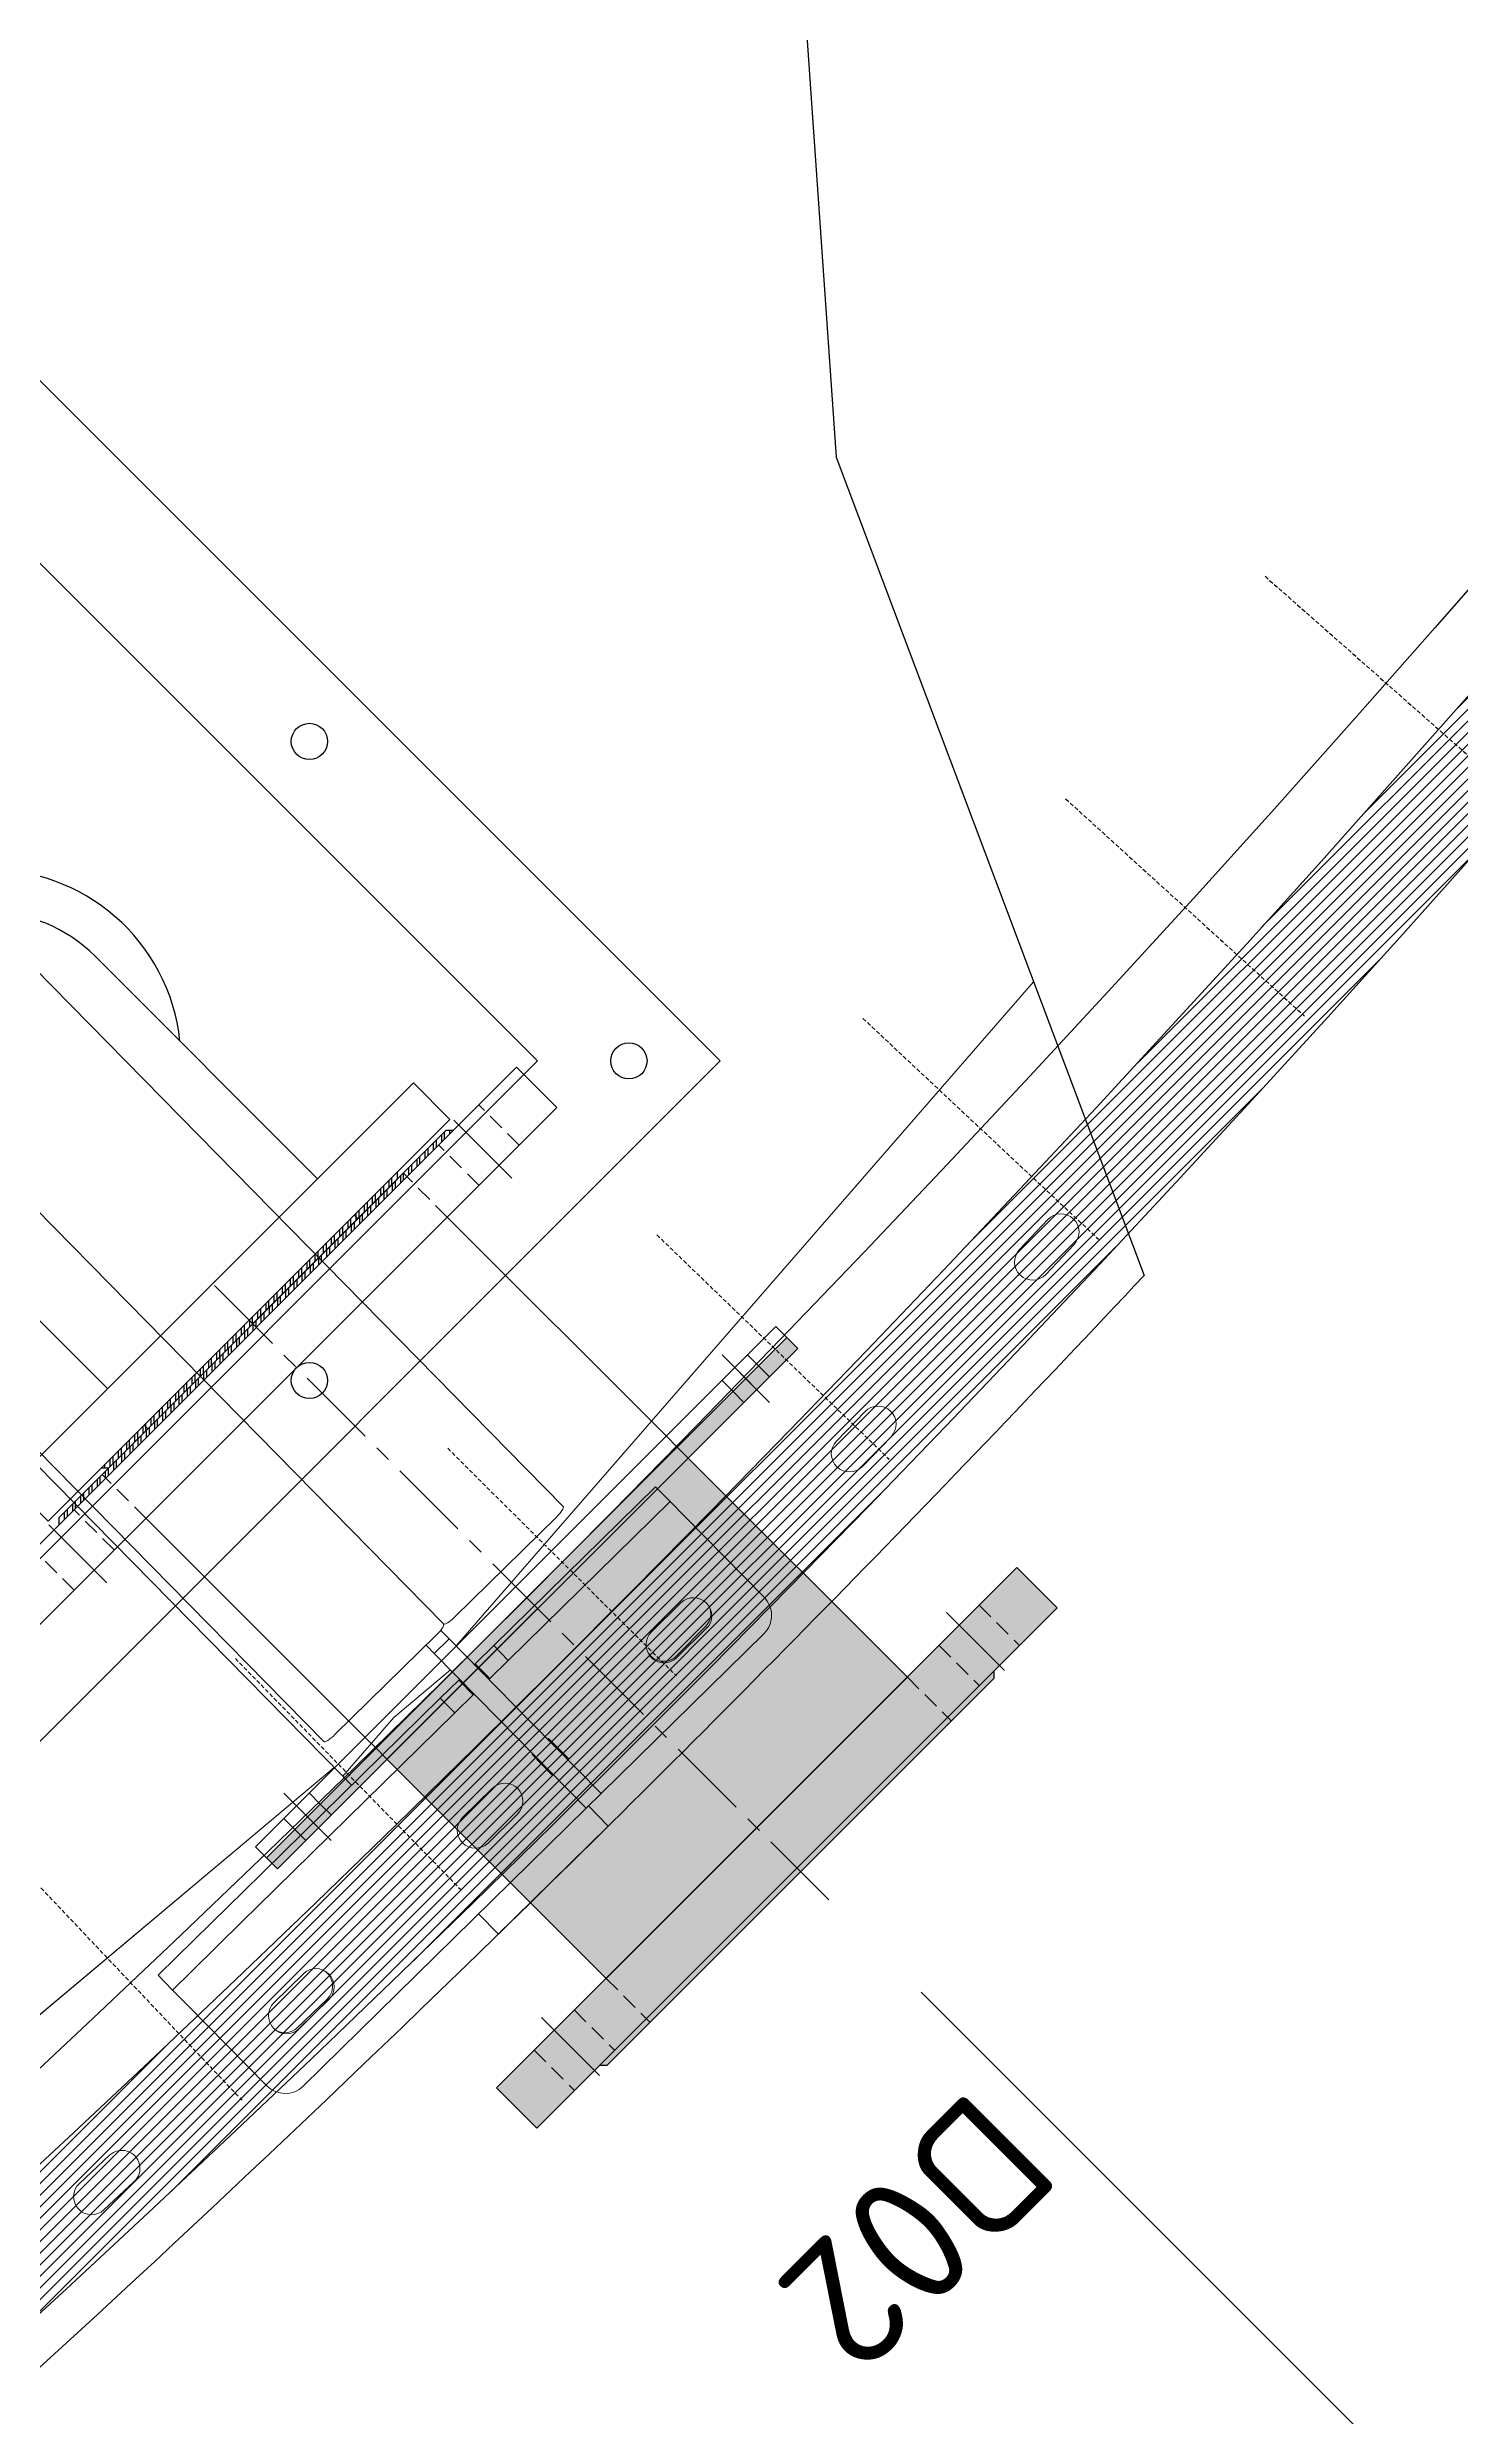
# Model space of a CAD drawing. Header units: millimetres. Extents: x -272986 to 200319, y -34579 to 49604.
# Drawn here: x 13127 to 13675, y 32617 to 33534 of the extents above; entities that cross this region are included whole.
import ezdxf

# ---------------------------------------------------------------- set-up
doc = ezdxf.new("R2010")
doc.units = ezdxf.units.MM
for name, pattern in [('CENTER', [50.800000000000004, 31.75, -6.35, 6.35, -6.35]), ('HIDDEN', [9.524999999999999, 6.35, -3.175]), ('HIDDEN2', [4.762499999999999, 3.175, -1.5875])]:
    doc.linetypes.add(name, pattern=pattern)
doc.layers.get('Defpoints').update_dxf_attribs({"color": 9})
for name, color, linetype in [('X 0001 M', 7, 'Continuous'), ('X 0051 M', 7, 'Continuous'), ('X 1001 M', 8, 'HIDDEN2'), ('X 1051 M', 8, 'HIDDEN'), ('X 2051 M', 1, 'CENTER'), ('X 3001 D', 5, 'Continuous'), ('X 5001 H', 8, 'Continuous'), ('X 5051 H', 253, 'Continuous')]:
    doc.layers.add(name, color=color, linetype=linetype)
doc.layers.add('X 5999 H', color=7, linetype='Continuous', true_color=0xffffff)
doc.styles.add('BIT STD. 2.5', font='isocpeur.ttf', dxfattribs={"height": 2.5})
doc.dimstyles.new('BIT STD. 2.5', dxfattribs={"dimtxt": 2.5, "dimasz": 2.5, "dimexe": 1, "dimexo": 0.75, "dimgap": 1, "dimtad": 1, "dimdec": 0, "dimdsep": 46, "dimtxsty": 'BIT STD. 2.5', "dimcen": 0, "dimadec": 0, "dimazin": 0, "dimtfac": 1, "dimtdec": 0, "dimtmove": 0, "dimatfit": 3, "dimfxl": 1, "dimtfill": 1, "dimlwd": -1, "dimlwe": -1, "dimarcsym": 0})

# ---------------------------------------------------------------- blocks, each defined once
blk = doc.blocks.new('*U395')
at = {"layer": 'Defpoints', "color": 6, "linetype": 'HIDDEN2', "ltscale": 0.5}
blk.add_line((0, -62.5), (0, 62.5), dxfattribs=at)
blk = doc.blocks.new('*U396')
at = {"color": 0, "linetype": 'ByBlock', "lineweight": -2, "transparency": 16777216}
for p, rotation in [((-42898.22567358587, 32892.68034475799), 224.5714285714285), ((-42981.94455110261, 32811.42959127514), 223.7142857142857), ((-43066.86952372016, 32731.44031436815), 222.8571428571428), ((-43152.98158553712, 32652.73041534759), 222), ((-43240.26146498582, 32575.31750920389), 221.1428571428572), ((-43328.68962914526, 32499.21892066516), 220.2857142857142), ((-43418.24628811244, 32424.45168032001), 219.4285714285714)]:
    blk.add_blockref('*U395', p, dxfattribs=dict(at, rotation=rotation))
blk = doc.blocks.new('A$C6fe8132b')
blk.add_blockref('*U396', (48371.19661922667, -38448.14533683305))
blk = doc.blocks.new('A$C89218876')
at = {"color": 8, "linetype": 'Continuous'}
blk.add_lwpolyline([(4298.663709653047, 5586.203575478992), (4448.170119468559, 5518.667512002941), (4504.874588698003, 5437.758118688262), (4557.528790521203, 5336.621415590847), (4727.642198209505, 5239.530184728896), (4893.705338491593, 5243.575656964358), (5090.057403483574, 5267.502245154546), (5452.548210266599, 5267.502245154546), (5776.919571218619, 5364.398616529234)], dxfattribs=at)
at = {"layer": 'X 1001 M', "linetype": 'Continuous', "lineweight": 0}
for p, q in [((5763.040066954538, 5338.193836498485), (5773.900878883036, 5326.44467634749)), ((5901.551225831547, 5088.598854679611), (5660.521848549948, 5329.628231962084)), ((5660.521848549948, 5329.628231962084), (5901.551225831547, 5088.598854679611)), ((5763.620363750917, 5316.941465910046), (5752.759551822419, 5328.690626061041)), ((5832.421131733434, 5262.300636744683), (5843.127221435148, 5250.410319537019)), ((5832.72319387845, 5241.042491048011), (5822.017104176735, 5252.932808255675)), ((5857.558555542437, 5180.364371122978), (5891.016418028838, 5208.940085249506)), ((5905.114958168138, 5207.830506076807), (5962.49369323811, 5140.648639016046)), ((5900.802841176806, 5185.505768867151), (5911.352374218375, 5173.476331947462)), ((5901.605053453724, 5185.764002753995), (5911.996222227008, 5173.597507304394)), ((5845.392060092836, 5169.973202349694), (5851.475307817633, 5175.168786736336)), ((5851.475307817633, 5175.168786736336), (5857.558555542437, 5180.364371122978)), ((5851.475307817633, 5175.168786736336), (5908.529318863442, 5108.367122658374)), ((5901.350538708608, 5164.505234627772), (5890.959369935325, 5176.671730077373)), ((5902.446071138642, 5103.171538271732), (5845.392060092836, 5169.973202349694)), ((5962.49369323811, 5140.648639016044), (5933.154578597634, 5115.590667873013)), ((5967.689277624751, 5134.565391291246), (5962.49369323811, 5140.648639016046)), ((5975.24959512219, 5142.564003047133), (5966.913686443691, 5135.473491889072)), ((4423.847174488194, 3915.288738088915), (5850.494264418645, 5133.760462571146)), ((5890.316417936829, 5088.866574751124), (5854.596775278671, 5130.688902859127)), ((5938.350162984276, 5109.507420148215), (5967.689277624751, 5134.565391291246)), ((5967.689277624751, 5134.565391291244), (6067.476970250686, 5017.729014676799)), ((5939.736993228744, 5121.870124573104), (5948.101458850342, 5129.014053104736)), ((5940.061717252909, 5121.489921590306), (5939.736993228744, 5121.870124573104)), ((5953.946491285318, 5122.170399414335), (5945.582025663716, 5115.026470882705)), ((5948.101458850342, 5129.014053104736), (5948.426182874508, 5128.633850121936)), ((5953.621767261149, 5122.550602397136), (5953.946491285315, 5122.170399414335)), ((5925.658335612447, 5109.188271525825), (5933.154578597634, 5115.590667873015)), ((5945.582025663716, 5115.026470882705), (5945.257301639551, 5115.406673865506)), ((5925.658335612447, 5109.188271525825), (5898.619592127707, 5086.09500295631)), ((5908.529318863442, 5108.367122658374), (5902.446071138642, 5103.171538271732)), ((5902.446071138642, 5103.171538271732), (5908.940551621945, 5095.567478615732)), ((5903.815176514348, 5080.01175523151), (5930.853919999088, 5103.105023801025)), ((5908.529318863442, 5108.367122658374), (5915.023799346742, 5100.763063002374)), ((5938.350162984276, 5109.507420148215), (5930.853919999088, 5103.105023801025)), ((5968.173478407571, 5107.822391279991), (5978.56464718085, 5095.65589583039)), ((5908.940551621941, 5095.567478615732), (5915.023799346742, 5100.763063002374)), ((5909.265275646107, 5095.187275632932), (5908.940551621941, 5095.567478615732)), ((5920.868831781714, 5093.919409311973), (5914.785584056914, 5088.723824925331)), ((5915.023799346742, 5100.763063002374), (5915.348523370907, 5100.382860019574)), ((5920.544107757549, 5094.299612294773), (5920.868831781714, 5093.919409311973)), ((5920.868831781714, 5093.919409311973), (5927.363312265017, 5086.315349655972)), ((5967.918963662451, 5086.563623153768), (5957.527794889171, 5098.730118603369)), ((6005.678241994257, 5090.086028842148), (6013.985480606956, 5097.210108330786)), ((4466.796404787867, 3866.490191150368), (5892.708387560033, 5084.334074806957)), ((4466.796404788663, 3866.490191151197), (5892.708387560033, 5084.334074807111)), ((5898.619592127707, 5086.09500295631), (5895.07269376357, 5083.065665570197)), ((5903.815176514348, 5080.01175523151), (5898.619592127707, 5086.09500295631)), ((5927.546825139489, 5062.603255371574), (5910.654704875007, 5085.85326430203)), ((5910.654704875011, 5085.85326430203), (5927.546825139489, 5062.60325537157)), ((5914.785584056914, 5088.723824925331), (5914.460860032752, 5089.104027908132)), ((5914.785584056914, 5088.723824925331), (5921.280064540217, 5081.11976526933)), ((5921.280064540217, 5081.119765269332), (5927.363312265017, 5086.315349655973)), ((5927.363312265017, 5086.315349655972), (5996.740984244821, 5005.084532520523)), ((5896.810898420128, 5081.262515095084), (5932.530541078289, 5039.440186987078)), ((5900.382862685969, 5077.08028228424), (5903.815176514348, 5080.01175523151)), ((5990.657736520017, 4999.888948133881), (5921.280064540217, 5081.11976526933)), ((5948.822290081484, 5041.327790429499), (5927.546825139427, 5062.603255371632)), ((5927.546825139463, 5062.603255371596), (5948.822290081484, 5041.327790429499)), ((5252.237221622931, 4446.37319535299), (5948.822290081484, 5041.327790429501)), ((6624.925576835034, 4102.743749817048), (5945.243195143539, 5038.246291640033)), ((5945.243195143539, 5038.246291640033), (6624.925576835034, 4102.743749817048)), ((5948.822290081484, 5041.327790429499), (5952.541517524631, 5044.517306606485)), ((4501.953864357332, 3811.036843325709), (5934.922510701494, 5034.907687042951)), ((6034.521499876049, 5029.263814615908), (6044.752523907729, 5016.962345302729)), ((6034.741903361413, 5029.880779805988), (6045.133072134693, 5017.714284356387)), ((6034.487388616293, 5008.622011679765), (6024.096219843013, 5020.788507129366)), ((6002.05447104121, 4998.863238810423), (5996.740984244821, 5005.084532520523)), ((6066.367391077987, 5003.630474537498), (6032.909528591583, 4975.054760410971)), ((5990.657736520017, 4999.888948133881), (5995.97122331641, 4993.667654423782)), ((6014.248552658682, 4972.267651293687), (5995.97122331641, 4993.667654423782)), ((6002.05447104121, 4998.863238810423), (6020.331800383483, 4977.463235680329)), ((6020.331800383483, 4977.463235680329), (6026.826280866782, 4969.859176024329)), ((6026.826280866782, 4969.859176024329), (6032.909528591583, 4975.054760410971)), ((6020.743033141986, 4964.663591637687), (6014.248552658682, 4972.267651293687)), ((6020.743033141982, 4964.663591637687), (6026.826280866782, 4969.859176024329)), ((6099.835537135667, 4949.84349948449), (6109.904663392459, 4937.409164101173)), ((6099.024619932057, 4928.598678626477), (6088.955493675265, 4941.033014009794))]:
    blk.add_line(p, q, dxfattribs=at)
for centre, radius, start, end in [((3.743843990378082e-08, -1.003086254058871e-07), 7883.499999999562, 40.28325770249895, 42.8795222363296), ((5757.89980938848, 5333.442231279761), 7.0000000000005, 42.74999999985985, 222.7499999998598), ((5768.760621316975, 5321.693071128764), 6.999999999999619, 222.749999999879, 42.74999999987899), ((5827.219117955086, 5257.616722500175), 7.000000000000304, 41.99999999985649, 221.9999999998565), ((5837.925207656797, 5245.726405292511), 6.999999999998323, 221.9999999998565, 41.99999999985649), ((5897.510898512137, 5201.336025593506), 10, 40.49999999996361, 130.5000000000371), ((5896.282211694524, 5181.217866415684), 7, 40.49999999996361, 220.4999999999636), ((5895.539962524443, 5180.890348161456), 6.999999999999913, 41.24999999998175, 110.4873848337042), ((5906.673380467808, 5169.051370966083), 7, 220.4999999999636, 40.49999999996361), ((5906.089495566011, 5168.860911241769), 6.999999999999048, 290.5803171493234, 41.24999999996215), ((3.918466973118484e-08, -9.890982255456038e-08), 7883.499999999563, 31.28325770251432, 40.71674229757532), ((5962.850636648367, 5103.27625494168), 7, 40.49999999996361, 220.4999999999636), ((5973.24180542165, 5091.109759492079), 7, 220.4999999999636, 40.49999999996361), ((6029.419061602213, 5025.334643467675), 7, 40.49999999996361, 220.4999999999636), ((6029.139607051533, 5024.78774160204), 6.999999999997645, 39.75000000008041, 150.4196854170885), ((6039.810230375497, 5013.168148018076), 7, 220.4999999999636, 40.49999999996361), ((6039.370631083213, 5012.486272288861), 6.999999999998778, 330.5126172190921, 39.75000000006038), ((6059.872910594684, 5011.234534193498), 10, 310.5000000000371, 40.49999999996361), ((6094.395515405467, 4945.438256747137), 6.999999999999431, 39.00000000004269, 219.0000000000427), ((6104.464641662256, 4933.003921363823), 6.999999999999184, 219.0000000000427, 39.00000000004269)]:
    blk.add_arc(centre, radius, start, end, dxfattribs=at)
for centre, major_axis, start_param, end_param in [((5853.741504660215, 5129.958432743058), (-3.24724024165134, 3.802029828000577), -1.570796326794873, -1.361133428190442e-13), ((5889.461147318376, 5088.136104635056), (3.247240241651247, -3.802029828000507), -1.224798040766473e-12, 1.570796326793558)]:
    blk.add_ellipse(centre, major_axis=major_axis, ratio=0.2249510543438652, start_param=start_param, end_param=end_param, dxfattribs=at)
at = {"layer": 'X 1001 M', "linetype": 'Continuous', "lineweight": 0, "extrusion": (0, 0, -1)}
for centre, major_axis, ratio, start_param, end_param in [((5895.955627801672, 5080.532044979016), (-3.24724024165101, 3.802029828000407), 0.2249510543438651, 3.316587578236505e-14, 1.570796326794907), ((5931.675270459829, 5038.709716871013), (3.247240241651099, -3.802029828000629), 0.2249510543438652, -1.570796326794792, -5.440092820663267e-14)]:
    blk.add_ellipse(centre, major_axis=major_axis, ratio=ratio, start_param=start_param, end_param=end_param, dxfattribs=at)
blk = doc.blocks.new('NP16 DF_150NB_ELEV')
at = {"layer": 'X 5001 H'}
h = blk.add_hatch(color=256, dxfattribs=at)
h.dxf.hatch_style = 1
h.set_gradient(color1=(91, 91, 91), rotation=90.00000000000003, one_color=1, tint=1, name='CYLINDER')
h.paths.add_polyline_path([(-148, -142.5), (-126, -142.5), (-126, 142.5), (-148, 142.5)])
h.paths.add_polyline_path([(-6, -142.5), (0, -142.5), (0, 142.5), (-6, 142.5)])
h = blk.add_hatch(color=256, dxfattribs=at)
h.dxf.hatch_style = 1
h.set_gradient(color1=(91, 91, 91), rotation=90.00000000000003, one_color=1, tint=1, name='CYLINDER')
h.paths.add_polyline_path([(-148, 108), (-150, 106), (-150, -106), (-148, -108)])
h = blk.add_hatch(color=256, dxfattribs=at)
h.dxf.hatch_style = 1
h.set_gradient(color1=(91, 91, 91), rotation=90.00000000000003, one_color=1, tint=1, name='CYLINDER')
h.paths.add_polyline_path([(-126, 82.5), (-6, 82.5), (-6, -82.5), (-126, -82.5)])
at = {"layer": 'X 5051 H'}
h = blk.add_hatch(dxfattribs=at)
h.set_pattern_fill('STEEL', color=256, style=0)
h.set_pattern_definition([(135, (363.6141937210894, 0), (2.245064030267288, 2.245064030267288), []), (135, (363.6141937210894, 1.5875), (2.245064030267288, 2.245064030267288), [])])
h.paths.add_polyline_path([(148, -108), (150, -106), (150, 106), (148, 108)])
blk.add_lwpolyline([(-126, 82.5), (-6, 82.5), (-6, -82.5), (-126, -82.5)], close=True)
at = {"layer": 'X 0051 M', "color": 8}
for p, q in [((126, 82.5), (6, 82.5)), ((126, -82.5), (6, -82.5))]:
    blk.add_line(p, q, dxfattribs=at)
at = {"layer": 'X 0051 M'}
for points in [[(-148, -142.5), (-126, -142.5), (-126, 142.5), (-148, 142.5)], [(-6, -142.5), (0, -142.5), (0, 142.5), (-6, 142.5)], [(-148, 108), (-150, 106), (-150, -106), (-148, -108)]]:
    blk.add_lwpolyline(points, close=True, dxfattribs=at)
at = {"layer": 'X 0051 M', "color": 8}
for points in [[(0, -142.5), (6, -142.5), (6, 142.5), (0, 142.5)], [(148, -142.5), (126, -142.5), (126, 142.5), (148, 142.5)]]:
    blk.add_lwpolyline(points, close=True, dxfattribs=at)
blk.add_lwpolyline([(148, 108), (150, 106), (150, -106), (148, -108)], dxfattribs=at)
at = {"layer": 'X 1051 M'}
for p, q in [((-126, 121.8655439013544), (-148, 121.8655439013544)), ((0, 127), (-6, 127)), ((6, 127), (0, 127)), ((126, 121.8655439013544), (148, 121.8655439013544)), ((0, 113), (-6, 113)), ((6, 113), (0, 113)), ((-126, 99.86554390135444), (-148, 99.86554390135444)), ((126, 99.86554390135444), (148, 99.86554390135444)), ((-126, 82.5), (-150, 82.5)), ((0, 82.5), (-6, 82.5)), ((6, 82.5), (0, 82.5)), ((126, 82.5), (150, 82.5)), ((-126, -82.5), (-150, -82.5)), ((0, -82.5), (-6, -82.5)), ((6, -82.5), (0, -82.5)), ((126, -82.5), (150, -82.5)), ((-126, -99.86554390135444), (-148, -99.86554390135444)), ((126, -99.86554390135444), (148, -99.86554390135444)), ((0, -113), (-6, -113)), ((6, -113), (0, -113)), ((-126, -121.8655439013544), (-148, -121.8655439013544)), ((0, -127), (-6, -127)), ((6, -127), (0, -127)), ((126, -121.8655439013544), (148, -121.8655439013544))]:
    blk.add_line(p, q, dxfattribs=at)
at = {"layer": 'X 2051 M'}
for p, q in [((7, 120), (-13, 120)), ((13, 120), (-7, 120)), ((-119, 110.8655439013544), (-155, 110.8655439013544)), ((119, 110.8655439013544), (155, 110.8655439013544)), ((171, 0), (-171, 0)), ((-119, -110.8655439013544), (-155, -110.8655439013544)), ((119, -110.8655439013544), (155, -110.8655439013544)), ((7, -120), (-13, -120)), ((13, -120), (-7, -120))]:
    blk.add_line(p, q, dxfattribs=at)
blk = doc.blocks.new('*U502')
at = {"rotation": 240.7793497475973}
blk.add_blockref('NP16 DF_150NB_ELEV', (3807.026822846371, 6806.111152495841), dxfattribs=at)
at = {"layer": 'Defpoints', "style": 'BIT STD. 2.5'}
blk.add_attdef('REF', (3941.636415918078, 7023.845294377598), '', height=50, rotation=330.7793497475975, dxfattribs=at)
blk = doc.blocks.new('*D199')
at = {"layer": 'Defpoints', "color": 0, "transparency": 16777216}
for p in [(7798.500000000004, 48049.6266134193), (13298.73009767515, 32947.91523915234), (13433.78749288179, 32812.85784394571), (7798.500000000005, 28976.69833391263), (10442.97395414159, 28578.83418067859)]:
    blk.add_point(p, dxfattribs=at)
at = {"layer": 'X 3001 D', "color": 0, "transparency": 16777216}
for p, q in [((13465.60729803519, 32781.03803879231), (15065.76360887852, 31180.88172794907)), ((7798.500000000009, 28931.69833391263), (7798.500000000005, 28170.68257981101))]:
    blk.add_line(p, q, dxfattribs=at)
blk.add_arc((7798.500000000004, 38448.14533682715), 10217.46275701613, 270.8411524771072, 314.1588475228945, dxfattribs=at)
for points in [[(14898.9480455206, 31135.83049339961), (14934.04291065631, 31100.21658542665), (15023.33720200733, 31223.30813482026)], [(7948.679468218535, 28206.78430946359), (7948.312449508589, 28256.78296241811), (7798.500000000002, 28230.68257981101)]]:
    blk.add_solid(points, dxfattribs=at)
at = {"layer": 'X 3001 D', "color": 0, "transparency": 16777216, "insert": (14404.54209814488, 30831.3797954061), "char_height": 150, "attachment_point": 5, "rotation": 40.93519081505226, "style": 'BIT STD. 2.5', "bg_fill": 3, "box_fill_scale": 1.1, "bg_fill_color": 256, "bg_fill_true_color": 13158600, "bg_fill_transparency": 0}
blk.add_mtext('45° - {\\C7;D02}', dxfattribs=at)
blk = doc.blocks.new('DN100 PW')
at = {"layer": 'X 5051 H'}
h = blk.add_hatch(dxfattribs=at)
h.set_pattern_fill('STEEL', color=30, angle=-90.00000000000037, style=0)
h.set_pattern_definition([(44.99999999999963, (0, -194.1761468600598), (2.245064030267274, -2.245064030267303), []), (44.99999999999963, (1.587499999999636, -194.1761468600598), (2.245064030267274, -2.245064030267303), [])])
h.paths.add_polyline_path([(79, 0), (81, 2), (-81, 2), (-79, 0)])
at = {"color": 30}
blk.add_arc((1.818989403545856e-12, 144), 74.02522661829607, 320.9650766067145, 219.0349233932854, dxfattribs=at)
at = {"layer": 'X 0051 M', "color": 30}
for p, q in [((-57.49999999999818, 22), (-57.49999999999818, 144)), ((57.50000000000182, 22), (57.50000000000182, 144))]:
    blk.add_line(p, q, dxfattribs=at)
blk.add_lwpolyline([(-110, 2), (-109.9999999999982, 22), (110.0000000000018, 22), (110, 2)], close=True, dxfattribs=at)
blk.add_lwpolyline([(81, 2), (79, 0), (-79, 0), (-81, 2)], dxfattribs=at)
blk.add_arc((1.818989403545856e-12, 144), 57.5, 0, 180, dxfattribs=at)
at = {"layer": 'X 1051 M', "color": 30}
for p, q in [((-57.5, 0), (-57.5, 2)), ((57.5, 0), (57.5, 2))]:
    blk.add_line(p, q, dxfattribs=at)
blk = doc.blocks.new('sump')
at = {"color": 8}
for p, q in [((-278.5456961280106, -49.11512158758705), (-49.11512158759069, 278.545696128007)), ((-49.11512158759069, 278.545696128007), (278.5456961280106, 49.11512158759433)), ((-208.9092720960034, -36.83634119069029), (-36.83634119069029, 208.9092720960034)), ((-36.83634119069029, 208.9092720960034), (208.9092720960034, 36.83634119069029)), ((278.5456961280106, 49.11512158759433), (49.11512158758342, -278.545696128007)), ((208.9092720960034, 36.83634119069029), (36.83634119069029, -208.9092720960034)), ((36.83634119069029, -208.9092720960034), (-208.9092720960034, -36.83634119069029)), ((49.11512158758342, -278.545696128007), (-278.5456961280106, -49.11512158758705))]:
    blk.add_line(p, q, dxfattribs=at)
for centre in [(-42.97573138913867, 243.7274841120088), (100.3758763614314, 143.3516077505701), (-143.3516077505701, 100.3758763614387), (243.7274841120015, 42.97573138913867), (-243.7274841120015, -42.97573138913867), (143.3516077505701, -100.3758763614314), (-100.3758763614314, -143.3516077505701), (42.97573138913867, -243.7274841120015)]:
    blk.add_circle(centre, 7, dxfattribs=at)
blk = doc.blocks.new('*D368')
at = {"layer": 'Defpoints', "color": 0, "transparency": 16777216}
for p in [(7798.500000000011, 48049.6266134193), (10335.20730825332, 47913.84083295393), (13419.10516482997, 44067.48138301812), (7798.500000030248, 38448.14533673238), (7798.500000000013, 29039.70000823381)]:
    blk.add_point(p, dxfattribs=at)
at = {"layer": 'X 3001 D', "color": 0, "transparency": 16777216}
for p, q in [((7798.500000000011, 48094.6266134193), (7798.500000000015, 48307.85325048748)), ((13450.92856260212, 44099.29759514708), (14771.15348572677, 45419.2244148036))]:
    blk.add_line(p, q, dxfattribs=at)
blk.add_arc((7798.500000000013, 38448.14533670215), 9799.70791378534, 45.87054156565792, 89.12298908251194, dxfattribs=at)
for points in [[(7948.304274739658, 48221.70598925938), (7948.686939206083, 48271.704524917), (7798.500000000015, 48247.85325048749)], [(14639.40337929198, 45499.87648559462), (14604.31563808265, 45464.25555892465), (14728.72228869722, 45376.80279863165)]]:
    blk.add_solid(points, dxfattribs=at)
at = {"layer": 'X 3001 D', "color": 0, "transparency": 16777216, "insert": (14294.75234036327, 45964.67750319112), "char_height": 150, "attachment_point": 5, "rotation": 319.16439379943586, "style": 'BIT STD. 2.5', "bg_fill": 3, "box_fill_scale": 1.1, "bg_fill_color": 256, "bg_fill_true_color": 13158600, "bg_fill_transparency": 0}
blk.add_mtext('{\\C7;D01} - 45°', dxfattribs=at)
blk = doc.blocks.new('*D437')
at = {"layer": 'Defpoints', "color": 0, "transparency": 16777216}
for p in [(-1697.652812223389, 38448.14533683308), (18712.73677971438, 38448.14533683307), (14088.47147328214, 34043.85989611459, 5.156820563569529e-06), (18614.89811660113, 33782.40662531552), (15367.37651406424, 33148.36094590519, 5.156824802691937e-06)]:
    blk.add_point(p, dxfattribs=at)
at = {"layer": 'X 3001 D', "color": 0, "transparency": 16777216}
for p, q in [((18757.73677971438, 38448.14533683307), (19638.29566634971, 38448.14533683306)), ((15404.23835605725, 33122.55000626941), (17497.09282405513, 31657.11753140243))]:
    blk.add_line(p, q, dxfattribs=at)
blk.add_arc((7798.499999992413, 38448.14533683307), 11779.79566635729, 325.7295903287309, 359.2704096712876, dxfattribs=at)
for points in [[(19552.34114800733, 38298.30754794917), (19602.34013458278, 38297.98920626429), (19578.29566634971, 38448.14533683306)], [(17553.76579497261, 31800.74147849837), (17512.62642961779, 31829.1589487975), (17447.94370139778, 31691.53211758347)]]:
    blk.add_solid(points, dxfattribs=at)
at = {"layer": 'X 3001 D', "color": 0, "transparency": 16777216, "insert": (18904.33901499743, 34946.48774591899), "char_height": 150, "attachment_point": 5, "rotation": 72.50000000000921, "style": 'BIT STD. 2.5', "bg_fill": 3, "box_fill_scale": 1.1, "bg_fill_color": 256, "bg_fill_true_color": 13158600, "bg_fill_transparency": 0}
blk.add_mtext('35°', dxfattribs=at)

msp = doc.modelspace()

# ---------------------------------------------------------------- hatches: boundary and pattern name
at = {"layer": 'X 5999 H'}
h = msp.add_hatch(dxfattribs=at)
h.set_pattern_fill('ANSI31', color=9)
h.set_pattern_definition([(45, (25000, 0), (-2.245064030267288, 2.245064030267288), [])])
edge = h.paths.add_edge_path()
edge.add_arc((7798.495709340539, 38448.14022343156), 7825.604719989263, 2.5931019493610847, 94.99996544218982, ccw=False)
edge.add_line((15616.08719766553, 38802.19185128674), (15658.44324566444, 38804.11004727978))
edge.add_arc((7798.49570953186, 38448.14022323), 7825.604719789878, 274.9544870486653, 357.3991416812109)
edge.add_line((15616.03919657416, 38093.03029855866), (15658.3937445236, 38091.10627736974))
edge.add_arc((7798.497359975252, 38448.13677386827), 7868.001140776875, 274.9544772441851, 357.39916567125465, ccw=False)
edge.add_arc((7798.49533508634, 38448.14003367921), 7868.004563266586, 2.593102689917272, 274.9516218145841)
edge.add_arc((7798.495709750798, 38448.14022345812), 7825.604719998234, 2.599526489034937, 274.95161897712)

# ---------------------------------------------------------------- linework, layer by layer
msp.add_lwpolyline([(8474.349265823643, 30651.77496749414, 0.3760976755569247), (15616.03919657416, 38093.03029855866), (15658.3937445236, 38091.10627736974, -0.3760978438709941), (8478.011115840709, 30609.53339017448)], format="xyb")
msp.add_circle((7798.500000000007, 38448.14533683308), 7798.5)
at = {"layer": 'X 0001 M', "linetype": 'Continuous'}
for centre, radius, start, end in [((7798.49533508634, 38448.14003367921), 7868.004563266586, 2.593102689917272, 274.9516218145841), ((7798.495709750798, 38448.14022345812), 7825.604719998234, 2.599526489034937, 274.95161897712)]:
    msp.add_arc(centre, radius, start, end, dxfattribs=at)

# ---------------------------------------------------------------- block references
at = {"rotation": 4.000000000000008}
msp.add_blockref('A$C6fe8132b', (7798.500000000009, 38448.14533683304), dxfattribs=at)
at = {"rotation": 254.2206502524045}
msp.add_blockref('*U502', (7798.500000215408, 38448.14533661171), dxfattribs=at).add_auto_attribs({'REF': 'D02'})
at = {"layer": 'X 1001 M', "rotation": 273.9910714243701}
msp.add_blockref('A$C89218876', (7798.500000130947, 38448.14533676262), dxfattribs=at)

# ---------------------------------------------------------------- next in the draw order: dimensions: what is measured, and where the dimension line sits
at = {"layer": 'X 3001 D'}
dim = msp.add_angular_dim_2l(base=(10442.97395414159, 28578.83418067859), line1=((7798.500000000007, 28976.69833391263), (7798.500000000004, 48049.6266134193)), line2=((13298.73009767515, 32947.91523915234), (13433.78749288179, 32812.85784394571)), text='<> - {\\C7;D02}', dimstyle='BIT STD. 2.5', override={"dimscale": 0, "dimjust": 2}, dxfattribs=at)
dim.commit()
dim.dimension.update_dxf_attribs({"geometry": '*D199', "text_midpoint": (14493.0319915258, 30729.35096170292), "dimtype": 162})

# ---------------------------------------------------------------- next in the draw order: block references
for name, p, rotation in [('sump', (13104.98283962984, 33141.66249719726), 260), ('DN100 PW', (13206.80621612071, 33039.8391207064), 45.00000000000002)]:
    msp.add_blockref(name, p, dxfattribs=dict(rotation=rotation))

# ---------------------------------------------------------------- next in the draw order: dimensions: what is measured, and where the dimension line sits
dim = msp.add_angular_dim_2l(base=(10335.20730825332, 47913.84083295393), line1=((7798.500000030253, 38448.14533673238), (13419.10516482996, 44067.48138301813)), line2=((7798.500000000012, 48049.6266134193), (7798.500000000012, 29039.70000823381)), text='{\\C7;D01} - <>', dimstyle='BIT STD. 2.5', override={"dimscale": 0, "dimjust": 1}, dxfattribs=at)
dim.commit()
dim.dimension.update_dxf_attribs({"geometry": '*D368', "text_midpoint": (14206.43991476827, 45862.49502121439), "dimtype": 162})

# ---------------------------------------------------------------- next in the draw order: dimensions: what is measured, and where the dimension line sits
dim = msp.add_angular_dim_2l(base=(18614.89811660113, 33782.40662531552), line1=((14088.47147328214, 34043.8598961146, 5.156820563569529e-06), (15367.37651406424, 33148.36094590519, 5.156824802691937e-06)), line2=((18712.73677971438, 38448.14533683307), (-1697.652812223387, 38448.14533683308)), dimstyle='BIT STD. 2.5', dxfattribs=at)
dim.commit()
dim.dimension.update_dxf_attribs({"geometry": '*D437', "text_midpoint": (18904.33901499742, 34946.48774591899)})

doc.saveas('drawing.dxf')
